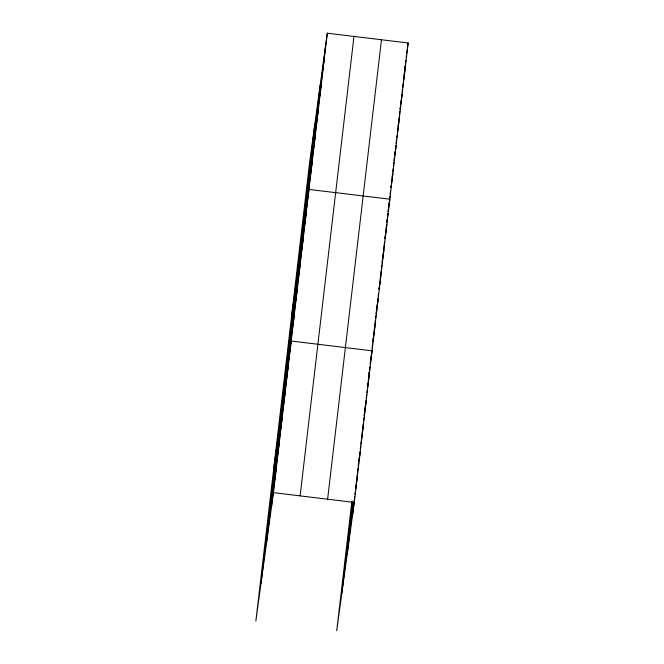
<?xml version="1.0" encoding="UTF-8"?>
<svg xmlns="http://www.w3.org/2000/svg" width="664" height="664" viewBox="0 0 664 664"><rect width="100%" height="100%" fill="white"/><g stroke="black" fill="none" stroke-linecap="round" stroke-linejoin="round"><path stroke-width="1" d="M261.01 583.382L314.861 123.936M266.322 544.613L320.172 85.166M271.476 506.989L325.327 47.542M327.294 33.2L309.706 161.568L255.856 621.014L273.435 492.646L327.294 33.2L408.144 42.986L354.294 502.432L336.706 630.8L351.87 501.42M300.12 495.875L353.97 36.429M327.609 499.204L381.468 39.757M341.86 593.168L352.642 501.187M347.172 554.399L353.331 501.843M352.327 516.775L353.987 502.623M354.219 500.598L354.7 496.556M354.933 494.539L355.29 491.501M356.004 485.442L355.531 489.484L357.257 477.167M356.236 483.417L356.709 479.375M356.95 477.35L357.307 474.32M357.539 472.303L358.012 468.253M358.61 463.206L358.253 466.236L358.676 463.165M358.842 461.181L359.315 457.139M359.556 455.114L359.913 452.084M360.27 449.055L360.618 446.017M360.859 444L363.175 426.628M361.573 437.933L361.921 434.903M362.162 432.878L362.635 428.836M362.876 426.811L363.225 423.781M363.582 420.752L363.938 417.714M364.652 411.655L364.179 415.697L366.138 401.355M364.885 409.63L365.955 400.533M366.188 398.516L366.661 394.466M366.901 392.449L367.134 390.424M367.491 387.394L367.964 383.352M368.205 381.327L368.561 378.297M368.794 376.272L369.267 372.23M369.508 370.213L369.865 367.175M370.221 364.146L370.57 361.116M370.811 359.091L371.284 355.049M371.525 353.024L371.873 349.994M372.114 347.977L372.587 343.927M372.828 341.91L373.301 337.868M373.533 335.843L373.89 332.813M374.131 330.788L374.604 326.746M374.836 324.729L375.309 320.679M375.55 318.662L375.907 315.632M376.139 313.607L376.612 309.565M376.853 307.54L377.21 304.51M377.442 302.485L377.916 298.443M378.156 296.426L378.513 293.388M379.219 287.329L378.986 289.346L380.953 275.012M379.459 285.304L379.816 282.275M380.173 279.237L380.522 276.207M380.762 274.19L381.236 270.14M381.476 268.123L381.833 265.085M382.182 262.056L382.539 259.026M382.779 257.001L383.252 252.959M383.485 250.942L384.556 241.845M385.261 235.778L384.912 238.808L386.871 224.473M385.502 233.753L385.859 230.723M386.091 228.698L386.572 224.656M386.805 222.639L387.162 219.601M387.394 217.584L387.876 213.542L387.477 216.431M388.108 211.534L388.457 208.529M388.813 205.533L389.162 202.528M389.394 200.52L389.868 196.519M390.1 194.51L390.573 190.51M391.154 185.505L390.922 187.505L391.204 185.455M391.395 183.496L391.86 179.496M392.1 177.487L392.565 173.487M392.797 171.486L393.154 168.482M393.387 166.473L393.86 162.472M394.092 160.464L394.441 157.468M394.798 154.463L395.146 151.458M395.387 149.45L395.852 145.449M396.084 143.441L396.557 139.44M396.79 137.44L397.031 135.431M397.379 132.427L397.852 128.426M398.085 126.426L398.433 123.421M398.79 120.416L399.139 117.412M399.371 115.403L399.844 111.403M400.666 104.389L401.139 100.388M401.371 98.38L401.836 94.379M402.077 92.379L402.425 89.374M402.658 87.366L403.131 83.365M403.837 77.356L403.363 81.357L405.098 69.023M404.069 75.356L404.426 72.351M404.658 70.343L405.123 66.342M405.364 64.342L405.828 60.333M322.272 73.571L324.239 59.237M319.226 99.608L321.185 85.274M316.172 125.645L318.139 111.303M313.118 151.683L315.085 137.34M310.071 177.72L312.03 163.377M291.396 317.774L308.984 189.414L389.834 199.2L388.149 211.492M304.054 229.022L306.021 214.679M301.091 254.287L303.058 239.953M298.128 279.561L300.095 265.218M295.173 304.826L297.132 290.492M292.21 330.099L294.169 315.757M273.626 469.398L291.206 341.03L372.064 350.816L370.238 364.129M286.284 380.638L288.251 366.296M283.32 405.911L285.288 391.569M280.357 431.177L282.324 416.834M277.394 456.45L279.361 442.108M274.431 481.715L276.398 467.373M404.725 67.944L404.99 66.01M405.389 63.113L405.654 61.188M406.185 57.328L406.459 55.278M406.741 53.228L408.144 42.986M400.782 104.281L402.044 95.06M397.445 132.36L398.989 121.097M394.117 160.447L394.541 157.368M394.814 155.326L395.943 147.126M391.486 183.405L392.889 173.163M386.813 221.261L387.079 219.327M382.091 263.052L383.908 249.739M376.164 313.591L377.99 300.277M373.06 339.885L375.027 325.551M368.91 373.84L369.176 371.915M369.574 369.018L369.831 367.084M367.557 387.353L369.101 376.09M358.95 461.115L360.212 451.894M273.435 492.646L354.294 502.432M400.433 106.398L400.077 109.402L400.5 106.323"/></g></svg>
